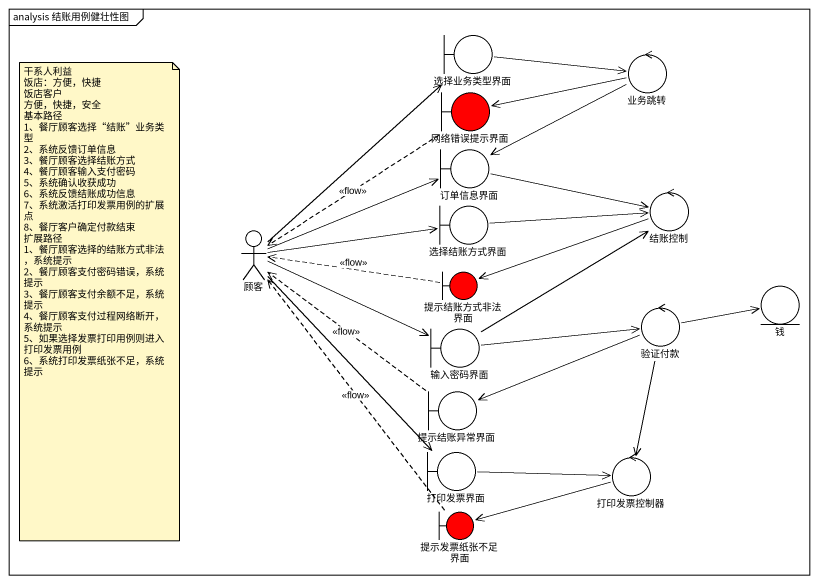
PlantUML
@startuml
mainframe analysis 结账用例健壮性图
boundary 选择业务类型界面
control 业务跳转
boundary 网络错误提示界面 #FF0000
boundary 订单信息界面
boundary 选择结账方式界面
control 结账控制
actor 顾客
boundary 提示结账方式非法界面 #FF0000
entity 钱
boundary 输入密码界面
control 验证付款
boundary 提示结账异常界面
boundary 打印发票界面
control 打印发票控制器
boundary 提示发票纸张不足界面 #FF0000
选择业务类型界面 -right-> 业务跳转
业务跳转 -left-> 网络错误提示界面
业务跳转 -left-> 订单信息界面
网络错误提示界面 ..> 顾客 : <<flow>>
订单信息界面 -right-> 结账控制
选择结账方式界面 -right-> 结账控制
结账控制 -left-> 提示结账方式非法界面
顾客 -up-> 选择业务类型界面
顾客 -right-> 订单信息界面
顾客 -right-> 选择结账方式界面
顾客 -right-> 输入密码界面
顾客 --> 打印发票界面
提示结账方式非法界面 .left.> 顾客 : <<flow>>
输入密码界面 -up-> 结账控制
输入密码界面 -right-> 验证付款
验证付款 -right-> 钱
验证付款 -left-> 提示结账异常界面
验证付款 --> 打印发票控制器
提示结账异常界面 .up.> 顾客 : <<flow>>
打印发票界面 -right-> 打印发票控制器
打印发票控制器 -left-> 提示发票纸张不足界面
提示发票纸张不足界面 .up.> 顾客 : <<flow>>
note as N1
  干系人利益
  饭店：方便，快捷
  饭店客户
  方便，快捷，安全
  基本路径
  1、餐厅顾客选择“结账”业务类型
  2、系统反馈订单信息
  3、餐厅顾客选择结账方式
  4、餐厅顾客输入支付密码
  5、系统确认收获成功
  6、系统反馈结账成功信息
  7、系统激活打印发票用例的扩展点
  8、餐厅客户确定付款结束
  扩展路径
  1、餐厅顾客选择的结账方式非法，系统提示
  2、餐厅顾客支付密码错误，系统提示
  3、餐厅顾客支付余额不足，系统提示
  4、餐厅顾客支付过程网络断开，系统提示
  5、如果选择发票打印用例则进入打印发票用例
  6、系统打印发票纸张不足，系统提示
end note
@enduml
